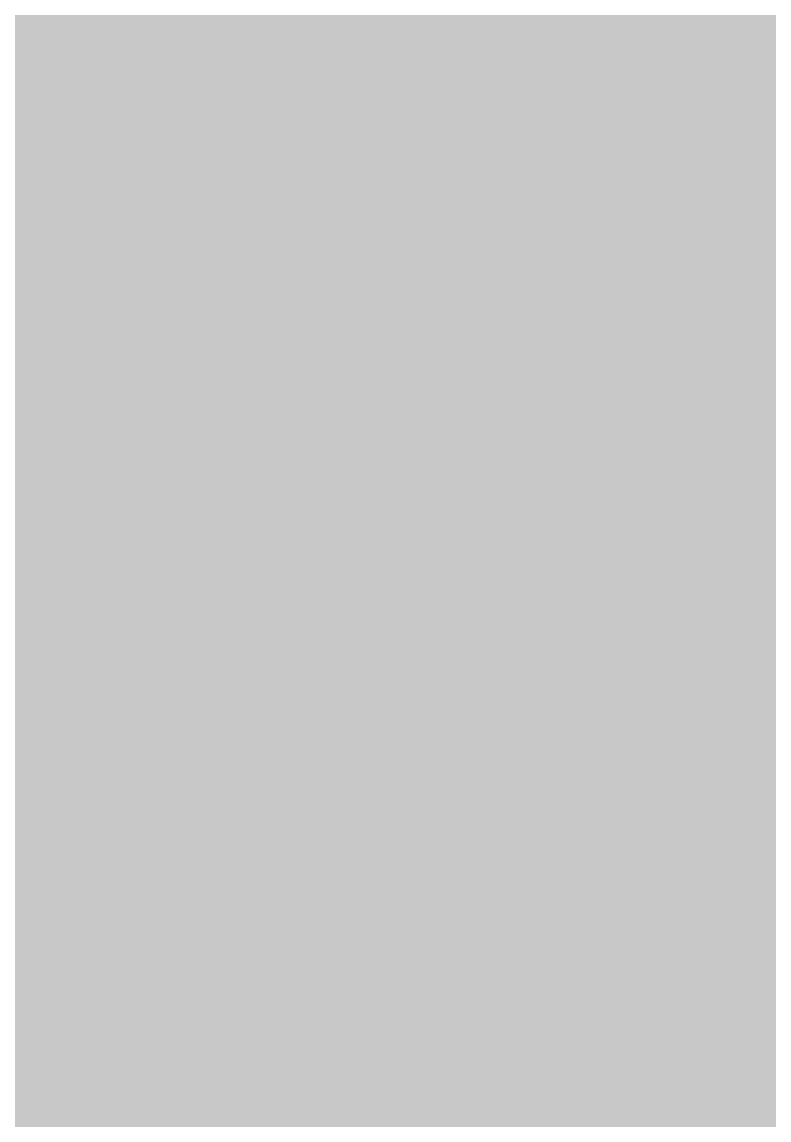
# Model space of a CAD drawing. Header units: inches. Extents: x -0.16 to 1.73, y -0.16 to 1.34.
# Drawn here: x 0.61775 to 0.62694, y 0.12111 to 0.13463 of the extents above; entities that cross this region are included whole.
import ezdxf

# ---------------------------------------------------------------- set-up
doc = ezdxf.new("R2010")
doc.units = ezdxf.units.IN
doc.header["$MEASUREMENT"] = 0
doc.layers.add('Top Layer', color=1, linetype='Continuous')

msp = doc.modelspace()

# ---------------------------------------------------------------- linework, layer by layer
at = {"layer": 'Top Layer'}
for points in [[(0.619873, 0.137081, 0.031496, 0.031496, 0), (0.619873, 0.150764, 0.031496, 0.031496, 0)], [(0.619873, 0.137081, 0.031496, 0.031496, 0), (0.633829, 0.123125, 0.031496, 0.031496, 0)], [(0.633829, 0.123125, 0.031496, 0.031496, 0), (0.669654, 0.123125, 0.031496, 0.031496, 0)]]:
    msp.add_lwpolyline(points, format="xyseb", dxfattribs=at)
for points in [[(0.611999, 0.137081, 0.015748, 0.015748, 1), (0.627747, 0.137081, 0.015748, 0.015748, 1)], [(0.611999, 0.137081, 0.015748, 0.015748, 1), (0.627747, 0.137081, 0.015748, 0.015748, 1)], [(0.625955, 0.123125, 0.015748, 0.015748, 1), (0.641703, 0.123125, 0.015748, 0.015748, 1)], [(0.625955, 0.123125, 0.015748, 0.015748, 1), (0.641703, 0.123125, 0.015748, 0.015748, 1)]]:
    msp.add_lwpolyline(points, format="xyseb", close=True, dxfattribs=at)

doc.saveas('drawing.dxf')
